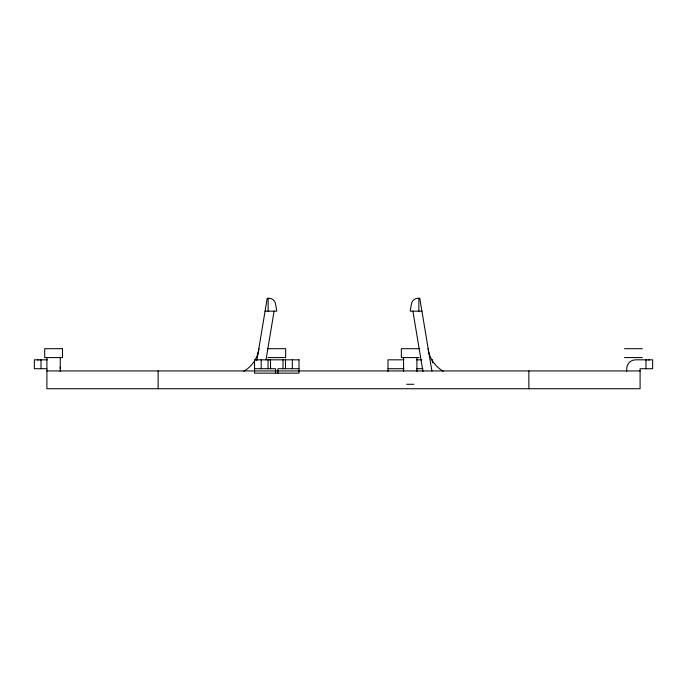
<?xml version="1.0" encoding="UTF-8"?>
<svg xmlns="http://www.w3.org/2000/svg" width="687" height="687" viewBox="0 0 687 687"><rect width="100%" height="100%" fill="white"/><g stroke="black" fill="none" stroke-linecap="round" stroke-linejoin="round"><path stroke-width="1.03" d="M256.835 360.598L267.217 298.261L268.96 298.27A6.672 6.672 0 0 1 275.539 303.817L276.792 311.125L265.062 311.202M265.981 359.876L274.096 311.125M421.938 311.202L410.208 311.125L411.461 303.817A6.672 6.672 0 0 1 418.04 298.27L419.783 298.261L431.908 371.109M267.87 348.695L285.663 348.695L285.663 357.592L267.87 357.592M419.13 348.695L401.337 348.695L401.337 357.592L419.13 357.592M624.517 348.695L642.311 348.695M624.517 357.592L642.311 357.592M47.257 359.816L34.35 359.816L34.35 368.713L46.905 368.713M403.879 359.816L387.992 359.816L387.992 371.384M416.588 359.816L421.895 359.816M430.989 359.816L432.475 359.816L432.475 362.779M254.525 368.713L275.581 368.713L275.581 373.161M299.008 368.713L277.952 368.713L277.952 373.161M387.992 368.713L403.879 368.713M416.588 368.713L422.943 368.713M46.905 370.937L640.095 370.937M406.627 384.282L413.84 384.282M412.904 311.125L422.96 371.512M649.035 359.816L649.035 360.374M646.665 359.816L646.665 360.374M645.978 359.816L645.978 368.713M626.69 371.384L626.69 368.713A8.897 8.897 0 0 1 635.587 359.816L652.65 359.816L652.65 368.713L640.095 368.713L640.095 388.739L46.905 388.739L46.914 357.592M528.87 370.937L528.87 388.739M418.872 298.27L418.872 311.125M416.906 357.592L416.906 371.469M403.561 357.592L403.561 371.469M292.336 359.816L292.336 368.713M285.5 359.816L285.5 368.713M283.001 359.816L283.001 368.713M270.532 359.816L270.532 368.713M270.094 359.816L270.094 360.374M268.128 298.27L268.128 311.125M268.033 359.816L268.033 368.713M261.197 359.816L261.197 368.713M158.13 370.937L158.13 388.739M60.258 357.592L60.258 371.469M41.022 359.816L41.022 368.713M40.335 359.816L40.335 360.374M37.965 359.816L37.965 360.374M258.982 348.764A31.138 31.138 0 0 1 243.748 371.272M443.252 371.272A31.138 31.138 0 0 1 428.018 348.764M60.155 367.098A8.897 8.897 0 0 1 60.31 368.713M62.483 348.695L44.689 348.695L44.689 357.592L62.483 357.592L62.483 348.695M299.008 359.816L254.525 359.816L254.525 373.161L299.008 373.161L299.008 359.816"/></g></svg>
